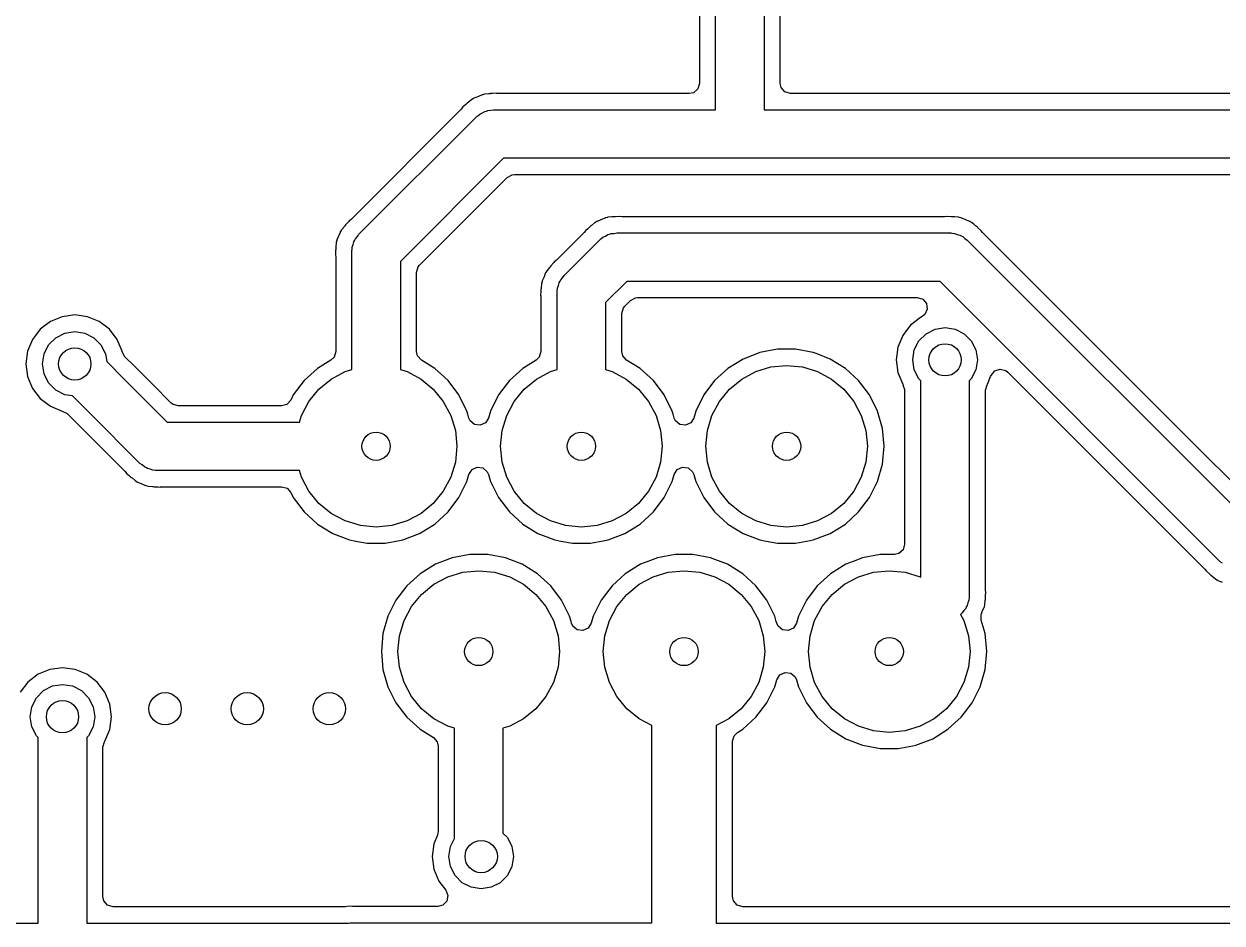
# Model space of a CAD drawing. Extents: x 0.01 to 1.99, y 0.01 to 1.59.
# Drawn here: x 1.001 to 1.585, y 0.366 to 0.804 of the extents above; entities that cross this region are included whole.
import ezdxf

# ---------------------------------------------------------------- set-up
doc = ezdxf.new("R2010")
doc.units = 0
doc.header["$MEASUREMENT"] = 0
doc.layers.add('BLACK', color=7, linetype='CONTINUOUS')

msp = doc.modelspace()

# ---------------------------------------------------------------- linework, layer by layer
at = {"layer": 'BLACK', "linetype": 'CONTINUOUS'}
for p, q in [((1.33819, 0.76181), (1.33819, 0.92)), ((1.36181, 0.92), (1.36181, 0.76181)), ((1.3303, 0.90715), (1.3303, 0.77467)), ((1.3697, 0.77467), (1.3697, 0.90715)), ((1.32951, 0.77198), (1.3274, 0.77015)), ((1.3303, 0.77467), (1.32951, 0.77198)), ((1.37015, 0.7726), (1.3697, 0.77467)), ((1.37198, 0.77049), (1.37015, 0.7726)), ((1.21706, 0.76493), (1.21669, 0.76456)), ((1.21749, 0.76525), (1.21706, 0.76493)), ((1.21776, 0.76547), (1.21749, 0.76525)), ((1.21924, 0.76675), (1.21776, 0.76547)), ((1.2194, 0.76682), (1.21924, 0.76675)), ((1.21924, 0.76675), (1.21924, 0.76675)), ((1.22031, 0.76736), (1.2194, 0.76682)), ((1.22046, 0.76747), (1.22031, 0.76736)), ((1.22229, 0.76815), (1.22046, 0.76747)), ((1.22046, 0.76747), (1.22046, 0.76747)), ((1.22046, 0.76747), (1.22046, 0.76747)), ((1.22262, 0.76829), (1.22229, 0.76815)), ((1.22439, 0.7691), (1.22262, 0.76829)), ((1.22457, 0.76913), (1.22439, 0.7691)), ((1.2256, 0.76939), (1.22457, 0.76913)), ((1.22577, 0.76945), (1.2256, 0.76939)), ((1.22772, 0.76959), (1.22577, 0.76945)), ((1.22807, 0.76963), (1.22772, 0.76959)), ((1.22836, 0.76967), (1.22807, 0.76963)), ((1.22859, 0.7697), (1.22836, 0.76967)), ((1.22912, 0.7697), (1.22859, 0.7697)), ((1.22947, 0.76972), (1.22912, 0.7697)), ((1.23142, 0.76986), (1.22947, 0.76972)), ((1.23153, 0.76983), (1.23142, 0.76986)), ((1.2316, 0.76982), (1.23153, 0.76983)), ((1.23265, 0.7697), (1.2316, 0.76982)), ((1.32533, 0.7697), (1.23265, 0.7697)), ((1.3274, 0.77015), (1.32533, 0.7697)), ((1.37467, 0.7697), (1.37198, 0.77049)), ((1.70715, 0.7697), (1.37467, 0.7697)), ((1.21419, 0.76206), (1.16074, 0.70861)), ((1.21486, 0.76288), (1.21419, 0.76206)), ((1.21495, 0.76304), (1.21486, 0.76288)), ((1.21643, 0.76432), (1.21495, 0.76304)), ((1.21669, 0.76456), (1.21643, 0.76432)), ((1.22204, 0.75873), (1.22228, 0.75887)), ((1.22228, 0.75887), (1.22333, 0.75974)), ((1.22333, 0.75974), (1.22457, 0.7603)), ((1.22457, 0.7603), (1.22573, 0.76101)), ((1.22573, 0.76101), (1.22654, 0.76116)), ((1.22654, 0.76116), (1.2273, 0.7615)), ((1.2273, 0.7615), (1.22866, 0.76156)), ((1.22866, 0.76156), (1.23, 0.76181)), ((1.23, 0.76181), (1.33819, 0.76181)), ((1.36181, 0.76181), (1.72, 0.76181)), ((1.16445, 0.70115), (1.22165, 0.75835)), ((1.22165, 0.75835), (1.22194, 0.7586)), ((1.22194, 0.7586), (1.22204, 0.75873)), ((1.23489, 0.73819), (1.18461, 0.68791)), ((1.35, 0.73819), (1.23489, 0.73819)), ((1.72, 0.73819), (1.35, 0.73819)), ((1.23671, 0.72884), (1.23916, 0.73018)), ((1.23916, 0.73018), (1.24022, 0.7303)), ((1.24022, 0.7303), (1.34717, 0.7303)), ((1.34717, 0.7303), (1.34859, 0.7303)), ((1.34859, 0.7303), (1.70715, 0.7303)), ((1.19396, 0.68609), (1.23671, 0.72884)), ((1.15849, 0.70637), (1.15825, 0.70611)), ((1.15881, 0.70675), (1.15849, 0.70637)), ((1.15944, 0.70747), (1.15881, 0.70675)), ((1.15977, 0.70785), (1.15944, 0.70747)), ((1.15992, 0.70795), (1.15977, 0.70785)), ((1.15977, 0.70785), (1.15977, 0.70785)), ((1.16074, 0.70861), (1.15992, 0.70795)), ((1.27924, 0.70675), (1.27776, 0.70547)), ((1.2794, 0.70682), (1.27924, 0.70675)), ((1.28031, 0.70736), (1.2794, 0.70682)), ((1.28046, 0.70747), (1.28031, 0.70736)), ((1.28229, 0.70815), (1.28046, 0.70747)), ((1.28046, 0.70747), (1.28046, 0.70747)), ((1.28046, 0.70747), (1.28046, 0.70747)), ((1.28262, 0.70829), (1.28229, 0.70815)), ((1.28439, 0.7091), (1.28262, 0.70829)), ((1.28457, 0.70913), (1.28439, 0.7091)), ((1.2856, 0.70939), (1.28457, 0.70913)), ((1.28577, 0.70945), (1.2856, 0.70939)), ((1.28772, 0.70959), (1.28577, 0.70945)), ((1.28807, 0.70963), (1.28772, 0.70959)), ((1.28836, 0.70967), (1.28807, 0.70963)), ((1.28859, 0.7097), (1.28836, 0.70967)), ((1.28912, 0.7097), (1.28859, 0.7097)), ((1.28947, 0.70972), (1.28912, 0.7097)), ((1.29142, 0.70986), (1.28947, 0.70972)), ((1.29153, 0.70983), (1.29142, 0.70986)), ((1.2916, 0.70982), (1.29153, 0.70983)), ((1.29265, 0.7097), (1.2916, 0.70982)), ((1.44979, 0.7097), (1.29265, 0.7097)), ((1.45084, 0.70982), (1.44979, 0.7097)), ((1.45102, 0.70986), (1.45084, 0.70982)), ((1.45297, 0.70972), (1.45102, 0.70986)), ((1.45332, 0.7097), (1.45297, 0.70972)), ((1.45385, 0.7097), (1.45332, 0.7097)), ((1.45437, 0.70963), (1.45385, 0.7097)), ((1.45385, 0.7097), (1.45385, 0.7097)), ((1.45472, 0.70959), (1.45437, 0.70963)), ((1.45667, 0.70945), (1.45472, 0.70959)), ((1.45684, 0.70939), (1.45667, 0.70945)), ((1.45787, 0.70913), (1.45684, 0.70939)), ((1.45805, 0.7091), (1.45787, 0.70913)), ((1.45983, 0.70829), (1.45805, 0.7091)), ((1.46015, 0.70815), (1.45983, 0.70829)), ((1.46198, 0.70747), (1.46015, 0.70815)), ((1.46213, 0.70736), (1.46198, 0.70747)), ((1.46304, 0.70682), (1.46213, 0.70736)), ((1.4632, 0.70675), (1.46304, 0.70682)), ((1.46394, 0.70611), (1.4632, 0.70675)), ((1.15465, 0.70051), (1.15451, 0.70019)), ((1.15522, 0.70206), (1.15465, 0.70051)), ((1.15533, 0.70234), (1.15522, 0.70206)), ((1.15544, 0.70249), (1.15533, 0.70234)), ((1.15598, 0.7034), (1.15544, 0.70249)), ((1.15606, 0.70357), (1.15598, 0.7034)), ((1.15733, 0.70504), (1.15606, 0.70357)), ((1.15606, 0.70357), (1.15606, 0.70357)), ((1.15606, 0.70357), (1.15606, 0.70357)), ((1.15606, 0.70357), (1.15606, 0.70357)), ((1.15756, 0.70532), (1.15733, 0.70504)), ((1.15758, 0.70535), (1.15756, 0.70532)), ((1.15787, 0.70574), (1.15758, 0.70535)), ((1.15825, 0.70611), (1.15787, 0.70574)), ((1.16368, 0.70003), (1.16445, 0.70115)), ((1.27419, 0.70206), (1.26075, 0.68861)), ((1.27486, 0.70288), (1.27419, 0.70206)), ((1.27495, 0.70304), (1.27486, 0.70288)), ((1.27589, 0.70385), (1.27495, 0.70304)), ((1.27643, 0.70432), (1.27589, 0.70385)), ((1.27669, 0.70456), (1.27643, 0.70432)), ((1.27706, 0.70493), (1.27669, 0.70456)), ((1.27749, 0.70525), (1.27706, 0.70493)), ((1.27776, 0.70547), (1.27749, 0.70525)), ((1.28457, 0.7003), (1.28573, 0.70101)), ((1.28573, 0.70101), (1.28654, 0.70116)), ((1.28654, 0.70116), (1.2873, 0.7015)), ((1.2873, 0.7015), (1.28866, 0.70156)), ((1.28866, 0.70156), (1.29, 0.70181)), ((1.29, 0.70181), (1.45244, 0.70181)), ((1.45244, 0.70181), (1.45282, 0.70178)), ((1.45282, 0.70178), (1.45299, 0.7018)), ((1.45299, 0.7018), (1.45325, 0.70174)), ((1.45325, 0.70174), (1.45461, 0.70161)), ((1.45461, 0.70161), (1.45588, 0.70112)), ((1.45588, 0.70112), (1.45721, 0.7008)), ((1.45721, 0.7008), (1.45789, 0.70034)), ((1.46468, 0.70547), (1.46394, 0.70611)), ((1.46495, 0.70525), (1.46468, 0.70547)), ((1.46538, 0.70493), (1.46495, 0.70525)), ((1.46575, 0.70456), (1.46538, 0.70493)), ((1.46538, 0.70493), (1.46538, 0.70493)), ((1.46538, 0.70493), (1.46538, 0.70493)), ((1.46601, 0.70432), (1.46575, 0.70456)), ((1.46749, 0.70304), (1.46601, 0.70432)), ((1.46758, 0.70288), (1.46749, 0.70304)), ((1.46825, 0.70206), (1.46758, 0.70288)), ((1.56717, 0.60314), (1.46825, 0.70206)), ((1.15317, 0.69474), (1.1531, 0.69421)), ((1.15321, 0.69509), (1.15317, 0.69474)), ((1.15335, 0.69703), (1.15321, 0.69509)), ((1.15341, 0.69721), (1.15335, 0.69703)), ((1.15335, 0.69703), (1.15335, 0.69703)), ((1.15368, 0.69823), (1.15341, 0.69721)), ((1.1537, 0.69841), (1.15368, 0.69823)), ((1.15451, 0.70019), (1.1537, 0.69841)), ((1.1537, 0.69841), (1.1537, 0.69841)), ((1.16107, 0.69361), (1.16119, 0.69497)), ((1.16119, 0.69497), (1.16169, 0.69625)), ((1.16169, 0.69625), (1.162, 0.69757)), ((1.162, 0.69757), (1.16246, 0.69825)), ((1.16246, 0.69825), (1.16276, 0.69902)), ((1.16276, 0.69902), (1.16368, 0.70003)), ((1.26445, 0.68115), (1.28165, 0.69835)), ((1.28165, 0.69835), (1.28194, 0.6986)), ((1.28194, 0.6986), (1.28204, 0.69873)), ((1.28204, 0.69873), (1.28228, 0.69887)), ((1.28228, 0.69887), (1.28333, 0.69974)), ((1.28333, 0.69974), (1.28457, 0.7003)), ((1.45789, 0.70034), (1.45866, 0.70004)), ((1.45866, 0.70004), (1.45967, 0.69912)), ((1.45967, 0.69912), (1.46079, 0.69835)), ((1.46079, 0.69835), (1.59733, 0.56181)), ((1.15309, 0.69333), (1.15295, 0.69138)), ((1.15295, 0.69138), (1.15295, 0.69138)), ((1.15295, 0.69138), (1.15299, 0.69121)), ((1.15299, 0.69121), (1.1531, 0.69015)), ((1.1531, 0.69368), (1.15309, 0.69333)), ((1.1531, 0.69421), (1.1531, 0.69368)), ((1.1531, 0.69015), (1.1531, 0.64405)), ((1.16099, 0.6928), (1.16103, 0.69319)), ((1.16099, 0.63525), (1.16099, 0.6928)), ((1.161, 0.69335), (1.16107, 0.69361)), ((1.16103, 0.69319), (1.161, 0.69335)), ((1.18461, 0.68791), (1.18461, 0.63525)), ((1.19251, 0.68259), (1.1933, 0.68527)), ((1.1933, 0.68527), (1.19396, 0.68609)), ((1.25598, 0.6834), (1.25544, 0.68249)), ((1.25606, 0.68357), (1.25598, 0.6834)), ((1.25733, 0.68504), (1.25606, 0.68357)), ((1.25606, 0.68357), (1.25606, 0.68357)), ((1.25606, 0.68357), (1.25606, 0.68357)), ((1.25606, 0.68357), (1.25606, 0.68357)), ((1.25756, 0.68532), (1.25733, 0.68504)), ((1.25758, 0.68535), (1.25756, 0.68532)), ((1.25787, 0.68574), (1.25758, 0.68535)), ((1.25825, 0.68611), (1.25787, 0.68574)), ((1.25849, 0.68637), (1.25825, 0.68611)), ((1.25881, 0.68675), (1.25849, 0.68637)), ((1.25941, 0.68744), (1.25881, 0.68675)), ((1.25977, 0.68785), (1.25941, 0.68744)), ((1.25992, 0.68795), (1.25977, 0.68785)), ((1.25977, 0.68785), (1.25977, 0.68785)), ((1.26075, 0.68861), (1.25992, 0.68795)), ((1.19251, 0.64405), (1.19251, 0.68259)), ((1.25341, 0.67721), (1.25335, 0.67703)), ((1.25368, 0.67823), (1.25341, 0.67721)), ((1.2537, 0.67841), (1.25368, 0.67823)), ((1.25451, 0.68019), (1.2537, 0.67841)), ((1.2537, 0.67841), (1.2537, 0.67841)), ((1.25465, 0.68051), (1.25451, 0.68019)), ((1.25522, 0.68206), (1.25465, 0.68051)), ((1.25533, 0.68234), (1.25522, 0.68206)), ((1.25544, 0.68249), (1.25533, 0.68234)), ((1.26169, 0.67625), (1.262, 0.67757)), ((1.262, 0.67757), (1.26246, 0.67825)), ((1.26246, 0.67825), (1.26276, 0.67902)), ((1.26276, 0.67902), (1.26368, 0.68003)), ((1.26368, 0.68003), (1.26445, 0.68115)), ((1.29489, 0.67819), (1.28461, 0.66791)), ((1.44755, 0.67819), (1.29489, 0.67819)), ((1.58409, 0.54165), (1.44755, 0.67819)), ((1.25309, 0.67333), (1.25295, 0.67138)), ((1.25295, 0.67138), (1.25295, 0.67138)), ((1.25295, 0.67138), (1.25299, 0.67121)), ((1.2531, 0.67368), (1.25309, 0.67333)), ((1.25317, 0.67474), (1.2531, 0.67421)), ((1.2531, 0.67421), (1.2531, 0.67368)), ((1.25321, 0.67509), (1.25317, 0.67474)), ((1.25335, 0.67703), (1.25321, 0.67509)), ((1.25335, 0.67703), (1.25335, 0.67703)), ((1.26099, 0.6728), (1.26103, 0.67319)), ((1.26099, 0.63525), (1.26099, 0.6728)), ((1.261, 0.67335), (1.26107, 0.67361)), ((1.26103, 0.67319), (1.261, 0.67335)), ((1.26107, 0.67361), (1.26119, 0.67497)), ((1.26119, 0.67497), (1.26169, 0.67625)), ((1.25299, 0.67121), (1.2531, 0.67015)), ((1.2531, 0.67015), (1.2531, 0.64405)), ((1.28461, 0.66791), (1.28461, 0.63525)), ((1.2933, 0.66527), (1.29396, 0.66609)), ((1.29396, 0.66609), (1.29671, 0.66884)), ((1.29671, 0.66884), (1.29916, 0.67018)), ((1.29916, 0.67018), (1.30022, 0.6703)), ((1.30022, 0.6703), (1.43642, 0.6703)), ((1.43642, 0.6703), (1.4391, 0.66951)), ((1.4391, 0.66951), (1.44093, 0.6674)), ((1.44093, 0.6674), (1.44133, 0.66463)), ((1.01983, 0.66103), (1.01408, 0.65865)), ((1.026, 0.66185), (1.01983, 0.66103)), ((1.03217, 0.66103), (1.026, 0.66185)), ((1.03792, 0.65865), (1.03217, 0.66103)), ((1.29251, 0.66259), (1.2933, 0.66527)), ((1.29251, 0.64405), (1.29251, 0.66259)), ((1.43808, 0.66065), (1.43314, 0.65686)), ((1.43832, 0.66075), (1.43808, 0.66065)), ((1.44017, 0.66209), (1.43832, 0.66075)), ((1.44133, 0.66463), (1.44017, 0.66209)), ((1.00914, 0.65486), (1.00688, 0.65192)), ((1.01408, 0.65865), (1.00914, 0.65486)), ((1.04286, 0.65486), (1.03792, 0.65865)), ((1.04665, 0.64992), (1.04286, 0.65486)), ((1.43107, 0.65417), (1.42935, 0.65192)), ((1.43314, 0.65686), (1.43107, 0.65417)), ((1.44074, 0.65274), (1.44513, 0.65498)), ((1.44513, 0.65498), (1.45, 0.65575)), ((1.45, 0.65575), (1.45487, 0.65498)), ((1.45487, 0.65498), (1.45926, 0.65274)), ((1.00535, 0.64992), (1.00297, 0.64417)), ((1.00688, 0.65192), (1.00535, 0.64992)), ((1.00535, 0.64992), (1.00535, 0.64992)), ((1.01326, 0.64726), (1.01674, 0.65074)), ((1.01674, 0.65074), (1.02113, 0.65298)), ((1.02113, 0.65298), (1.026, 0.65375)), ((1.026, 0.65375), (1.03087, 0.65298)), ((1.03087, 0.65298), (1.03526, 0.65074)), ((1.03526, 0.65074), (1.03874, 0.64726)), ((1.04903, 0.64417), (1.04665, 0.64992)), ((1.42935, 0.65192), (1.42697, 0.64617)), ((1.42935, 0.65192), (1.42935, 0.65192)), ((1.43502, 0.64487), (1.43726, 0.64926)), ((1.43726, 0.64926), (1.44074, 0.65274)), ((1.45926, 0.65274), (1.46274, 0.64926)), ((1.46274, 0.64926), (1.46498, 0.64487)), ((1.00297, 0.64417), (1.00215, 0.638)), ((1.01025, 0.638), (1.01102, 0.64287)), ((1.01102, 0.64287), (1.01326, 0.64726)), ((1.03874, 0.64726), (1.04098, 0.64287)), ((1.04098, 0.64287), (1.04157, 0.63914)), ((1.04905, 0.64411), (1.04903, 0.64417)), ((1.04903, 0.64417), (1.04903, 0.64417)), ((1.04909, 0.64389), (1.04905, 0.64411)), ((1.05043, 0.64144), (1.04909, 0.64389)), ((1.1531, 0.64405), (1.15231, 0.64136)), ((1.19299, 0.64191), (1.19251, 0.64405)), ((1.2531, 0.64405), (1.25231, 0.64136)), ((1.29299, 0.64191), (1.29251, 0.64405)), ((1.35981, 0.64355), (1.35537, 0.64183)), ((1.36842, 0.64516), (1.35981, 0.64355)), ((1.35981, 0.64355), (1.35981, 0.64355)), ((1.35981, 0.64355), (1.35981, 0.64355)), ((1.37718, 0.64516), (1.36842, 0.64516)), ((1.38579, 0.64355), (1.37718, 0.64516)), ((1.3876, 0.64285), (1.38579, 0.64355)), ((1.38579, 0.64355), (1.38579, 0.64355)), ((1.38579, 0.64355), (1.38579, 0.64355)), ((1.39396, 0.64038), (1.3876, 0.64285)), ((1.42697, 0.64617), (1.42615, 0.64)), ((1.43425, 0.64), (1.43502, 0.64487)), ((1.46498, 0.64487), (1.46575, 0.64)), ((1.00215, 0.638), (1.00215, 0.638)), ((1.00215, 0.638), (1.00297, 0.63183)), ((1.01102, 0.63313), (1.01025, 0.638)), ((1.04157, 0.63914), (1.0501, 0.6306)), ((1.05468, 0.63718), (1.05043, 0.64144)), ((1.06411, 0.62775), (1.05468, 0.63718)), ((1.15075, 0.63983), (1.1442, 0.63577)), ((1.15231, 0.64136), (1.15075, 0.63983)), ((1.19486, 0.63983), (1.19299, 0.64191)), ((1.20141, 0.63577), (1.19486, 0.63983)), ((1.25075, 0.63983), (1.2442, 0.63577)), ((1.25231, 0.64136), (1.25075, 0.63983)), ((1.29486, 0.63983), (1.29299, 0.64191)), ((1.30141, 0.63577), (1.29486, 0.63983)), ((1.35165, 0.64038), (1.3442, 0.63577)), ((1.35537, 0.64183), (1.35165, 0.64038)), ((1.35165, 0.64038), (1.35165, 0.64038)), ((1.35165, 0.64038), (1.35165, 0.64038)), ((1.35774, 0.63427), (1.36512, 0.63651)), ((1.36512, 0.63651), (1.3728, 0.63726)), ((1.3728, 0.63726), (1.38048, 0.63651)), ((1.38048, 0.63651), (1.38787, 0.63427)), ((1.40141, 0.63577), (1.39396, 0.64038)), ((1.42615, 0.64), (1.42615, 0.64)), ((1.42615, 0.64), (1.42697, 0.63383)), ((1.43502, 0.63513), (1.43425, 0.64)), ((1.46575, 0.64), (1.46498, 0.63513)), ((1.00297, 0.63183), (1.00535, 0.62608)), ((1.01326, 0.62874), (1.01102, 0.63313)), ((1.0501, 0.6306), (1.071, 0.6097)), ((1.1442, 0.63577), (1.13773, 0.62987)), ((1.1442, 0.63577), (1.1442, 0.63577)), ((1.14496, 0.62573), (1.15093, 0.63063)), ((1.15093, 0.63063), (1.15774, 0.63427)), ((1.15774, 0.63427), (1.16099, 0.63525)), ((1.18461, 0.63525), (1.18787, 0.63427)), ((1.18787, 0.63427), (1.19468, 0.63063)), ((1.19468, 0.63063), (1.20064, 0.62573)), ((1.20788, 0.62987), (1.20141, 0.63577)), ((1.2442, 0.63577), (1.23773, 0.62987)), ((1.2442, 0.63577), (1.2442, 0.63577)), ((1.24496, 0.62573), (1.25093, 0.63063)), ((1.25093, 0.63063), (1.25774, 0.63427)), ((1.25774, 0.63427), (1.26099, 0.63525)), ((1.28461, 0.63525), (1.28787, 0.63427)), ((1.28787, 0.63427), (1.29468, 0.63063)), ((1.29468, 0.63063), (1.30064, 0.62573)), ((1.30788, 0.62987), (1.30141, 0.63577)), ((1.3442, 0.63577), (1.33773, 0.62987)), ((1.3442, 0.63577), (1.3442, 0.63577)), ((1.34496, 0.62573), (1.35093, 0.63063)), ((1.35093, 0.63063), (1.35774, 0.63427)), ((1.38787, 0.63427), (1.39468, 0.63063)), ((1.39468, 0.63063), (1.40064, 0.62573)), ((1.40788, 0.62987), (1.40141, 0.63577)), ((1.42697, 0.63383), (1.42935, 0.62808)), ((1.43726, 0.63074), (1.43502, 0.63513)), ((1.43819, 0.62981), (1.43726, 0.63074)), ((1.46274, 0.63074), (1.46181, 0.62981)), ((1.46498, 0.63513), (1.46274, 0.63074)), ((1.47065, 0.62808), (1.4722, 0.63183)), ((1.4722, 0.63183), (1.47245, 0.63242)), ((1.47245, 0.63242), (1.4742, 0.6346)), ((1.4742, 0.6346), (1.47686, 0.63548)), ((1.47686, 0.63548), (1.47957, 0.63479)), ((1.47957, 0.63479), (1.48054, 0.63403)), ((1.48054, 0.63403), (1.57663, 0.53794)), ((1.00535, 0.62608), (1.00535, 0.62608)), ((1.00535, 0.62608), (1.00914, 0.62114)), ((1.01674, 0.62526), (1.01326, 0.62874)), ((1.02113, 0.62302), (1.01674, 0.62526)), ((1.07282, 0.61905), (1.06411, 0.62775)), ((1.13773, 0.62987), (1.13245, 0.62288)), ((1.14007, 0.61977), (1.14496, 0.62573)), ((1.20064, 0.62573), (1.20554, 0.61977)), ((1.21316, 0.62288), (1.20788, 0.62987)), ((1.23773, 0.62987), (1.23245, 0.62288)), ((1.24007, 0.61977), (1.24496, 0.62573)), ((1.30064, 0.62573), (1.30554, 0.61977)), ((1.31316, 0.62288), (1.30788, 0.62987)), ((1.33773, 0.62987), (1.33245, 0.62288)), ((1.34007, 0.61977), (1.34496, 0.62573)), ((1.40064, 0.62573), (1.40554, 0.61977)), ((1.41316, 0.62288), (1.40788, 0.62987)), ((1.42935, 0.62808), (1.42951, 0.6278)), ((1.42951, 0.6278), (1.42944, 0.62775)), ((1.42944, 0.62775), (1.43028, 0.62557)), ((1.43028, 0.62557), (1.4303, 0.62516)), ((1.4303, 0.62516), (1.4303, 0.55012)), ((1.43819, 0.5341), (1.43819, 0.62981)), ((1.46181, 0.62981), (1.46181, 0.52509)), ((1.4697, 0.62516), (1.47049, 0.62784)), ((1.4697, 0.52774), (1.4697, 0.62516)), ((1.47049, 0.62784), (1.47062, 0.62803)), ((1.47062, 0.62803), (1.47065, 0.62808)), ((1.00914, 0.62114), (1.01408, 0.61735)), ((1.02486, 0.62243), (1.02113, 0.62302)), ((1.0334, 0.6139), (1.02486, 0.62243)), ((1.07364, 0.61839), (1.07282, 0.61905)), ((1.13118, 0.62035), (1.12928, 0.6183)), ((1.13245, 0.62288), (1.13118, 0.62035)), ((1.13245, 0.62288), (1.13245, 0.62288)), ((1.13643, 0.61296), (1.14007, 0.61977)), ((1.20554, 0.61977), (1.20918, 0.61296)), ((1.21706, 0.61504), (1.21316, 0.62288)), ((1.21316, 0.62288), (1.21316, 0.62288)), ((1.21316, 0.62288), (1.21316, 0.62288)), ((1.23245, 0.62288), (1.22854, 0.61504)), ((1.23245, 0.62288), (1.23245, 0.62288)), ((1.23643, 0.61296), (1.24007, 0.61977)), ((1.30554, 0.61977), (1.30918, 0.61296)), ((1.31706, 0.61504), (1.31316, 0.62288)), ((1.31316, 0.62288), (1.31316, 0.62288)), ((1.31316, 0.62288), (1.31316, 0.62288)), ((1.33245, 0.62288), (1.32854, 0.61504)), ((1.33245, 0.62288), (1.33245, 0.62288)), ((1.33643, 0.61296), (1.34007, 0.61977)), ((1.40554, 0.61977), (1.40918, 0.61296)), ((1.41706, 0.61504), (1.41316, 0.62288)), ((1.41316, 0.62288), (1.41316, 0.62288)), ((1.41316, 0.62288), (1.41316, 0.62288)), ((1.01408, 0.61735), (1.01408, 0.61735)), ((1.01408, 0.61735), (1.01983, 0.61497)), ((1.01983, 0.61497), (1.02014, 0.61488)), ((1.02014, 0.61488), (1.02012, 0.6148)), ((1.02012, 0.6148), (1.02226, 0.61385)), ((1.02226, 0.61385), (1.02256, 0.61357)), ((1.02256, 0.61357), (1.02682, 0.60932)), ((1.05775, 0.58954), (1.0334, 0.6139)), ((1.07632, 0.6176), (1.07364, 0.61839)), ((1.12674, 0.6176), (1.07632, 0.6176)), ((1.12928, 0.6183), (1.12674, 0.6176)), ((1.13544, 0.6097), (1.13643, 0.61296)), ((1.20918, 0.61296), (1.21142, 0.60557)), ((1.21747, 0.61361), (1.21706, 0.61504)), ((1.21706, 0.61504), (1.21706, 0.61504)), ((1.21803, 0.61164), (1.21747, 0.61361)), ((1.22854, 0.61504), (1.22757, 0.61164)), ((1.22854, 0.61504), (1.22854, 0.61504)), ((1.23419, 0.60557), (1.23643, 0.61296)), ((1.30918, 0.61296), (1.31142, 0.60557)), ((1.31747, 0.61361), (1.31706, 0.61504)), ((1.31706, 0.61504), (1.31706, 0.61504)), ((1.31803, 0.61164), (1.31747, 0.61361)), ((1.32854, 0.61504), (1.32757, 0.61164)), ((1.32854, 0.61504), (1.32854, 0.61504)), ((1.33419, 0.60557), (1.33643, 0.61296)), ((1.40918, 0.61296), (1.41142, 0.60557)), ((1.41946, 0.60662), (1.41706, 0.61504)), ((1.41706, 0.61504), (1.41706, 0.61504)), ((1.02682, 0.60932), (1.02682, 0.60932)), ((1.02682, 0.60932), (1.0503, 0.58584)), ((1.071, 0.6097), (1.13544, 0.6097)), ((1.21865, 0.61028), (1.21803, 0.61164)), ((1.22078, 0.60847), (1.21865, 0.61028)), ((1.22355, 0.60809), (1.22078, 0.60847)), ((1.22608, 0.60928), (1.22355, 0.60809)), ((1.22757, 0.61164), (1.22608, 0.60928)), ((1.31865, 0.61028), (1.31803, 0.61164)), ((1.32078, 0.60847), (1.31865, 0.61028)), ((1.32355, 0.60809), (1.32078, 0.60847)), ((1.32608, 0.60928), (1.32355, 0.60809)), ((1.32757, 0.61164), (1.32608, 0.60928)), ((1.21142, 0.60557), (1.21217, 0.59789)), ((1.23343, 0.59789), (1.23419, 0.60557)), ((1.31142, 0.60557), (1.31217, 0.59789)), ((1.33343, 0.59789), (1.33419, 0.60557)), ((1.41142, 0.60557), (1.41217, 0.59789)), ((1.42027, 0.59789), (1.41946, 0.60662)), ((1.59915, 0.57116), (1.56717, 0.60314)), ((1.21217, 0.59789), (1.21142, 0.59021)), ((1.23419, 0.59021), (1.23343, 0.59789)), ((1.31217, 0.59789), (1.31142, 0.59021)), ((1.33419, 0.59021), (1.33343, 0.59789)), ((1.41217, 0.59789), (1.41142, 0.59021)), ((1.41946, 0.58917), (1.42027, 0.59789)), ((1.21142, 0.59021), (1.20918, 0.58283)), ((1.23643, 0.58283), (1.23419, 0.59021)), ((1.31142, 0.59021), (1.30918, 0.58283)), ((1.33643, 0.58283), (1.33419, 0.59021)), ((1.41142, 0.59021), (1.40918, 0.58283)), ((1.0503, 0.58584), (1.05096, 0.58501)), ((1.05096, 0.58501), (1.05106, 0.58486)), ((1.05106, 0.58486), (1.05106, 0.58486)), ((1.05106, 0.58486), (1.05254, 0.58358)), ((1.05888, 0.58877), (1.05775, 0.58954)), ((1.05989, 0.58785), (1.05888, 0.58877)), ((1.06066, 0.58755), (1.05989, 0.58785)), ((1.06134, 0.58709), (1.06066, 0.58755)), ((1.06266, 0.58678), (1.06134, 0.58709)), ((1.06394, 0.58628), (1.06266, 0.58678)), ((1.06529, 0.58616), (1.06394, 0.58628)), ((1.06556, 0.5861), (1.06529, 0.58616)), ((1.06572, 0.58612), (1.06556, 0.5861)), ((1.06611, 0.58608), (1.06572, 0.58612)), ((1.13544, 0.58608), (1.06611, 0.58608)), ((1.13643, 0.58283), (1.13544, 0.58608)), ((1.21706, 0.58075), (1.21803, 0.58415)), ((1.21803, 0.58415), (1.21952, 0.58651)), ((1.21952, 0.58651), (1.22206, 0.58769)), ((1.22206, 0.58769), (1.22483, 0.58732)), ((1.22483, 0.58732), (1.22695, 0.58551)), ((1.22695, 0.58551), (1.22757, 0.58415)), ((1.22757, 0.58415), (1.22854, 0.58075)), ((1.31706, 0.58075), (1.31803, 0.58415)), ((1.31803, 0.58415), (1.31952, 0.58651)), ((1.31952, 0.58651), (1.32206, 0.58769)), ((1.32206, 0.58769), (1.32483, 0.58732)), ((1.32483, 0.58732), (1.32695, 0.58551)), ((1.32695, 0.58551), (1.32757, 0.58415)), ((1.32757, 0.58415), (1.32854, 0.58075)), ((1.41706, 0.58075), (1.41946, 0.58917)), ((1.41946, 0.58917), (1.41946, 0.58917)), ((1.05254, 0.58358), (1.0528, 0.58334)), ((1.0528, 0.58334), (1.05317, 0.58296)), ((1.05317, 0.58296), (1.05317, 0.58296)), ((1.05317, 0.58296), (1.05359, 0.58265)), ((1.05359, 0.58265), (1.05387, 0.58243)), ((1.05387, 0.58243), (1.05534, 0.58115)), ((1.05534, 0.58115), (1.05534, 0.58115)), ((1.05534, 0.58115), (1.05551, 0.58107)), ((1.05551, 0.58107), (1.05642, 0.58053)), ((1.05642, 0.58053), (1.05657, 0.58042)), ((1.05657, 0.58042), (1.05657, 0.58042)), ((1.05657, 0.58042), (1.05839, 0.57974)), ((1.05839, 0.57974), (1.05872, 0.5796)), ((1.05872, 0.5796), (1.0605, 0.57879)), ((1.0605, 0.57879), (1.0605, 0.57879)), ((1.0605, 0.57879), (1.06068, 0.57877)), ((1.06068, 0.57877), (1.0617, 0.5785)), ((1.0617, 0.5785), (1.06187, 0.57844)), ((1.06187, 0.57844), (1.06382, 0.5783)), ((1.06382, 0.5783), (1.06417, 0.57826)), ((1.06417, 0.57826), (1.0647, 0.57819)), ((1.0647, 0.57819), (1.06523, 0.57819)), ((1.06523, 0.57819), (1.06558, 0.57818)), ((1.06558, 0.57818), (1.06662, 0.5781)), ((1.06662, 0.5781), (1.06753, 0.57804)), ((1.06753, 0.57804), (1.0677, 0.57808)), ((1.06753, 0.57804), (1.06753, 0.57804)), ((1.0677, 0.57808), (1.06876, 0.57819)), ((1.06876, 0.57819), (1.12674, 0.57819)), ((1.12674, 0.57819), (1.12943, 0.5774)), ((1.14007, 0.57602), (1.13643, 0.58283)), ((1.20918, 0.58283), (1.20554, 0.57602)), ((1.21316, 0.57291), (1.21706, 0.58075)), ((1.21706, 0.58075), (1.21706, 0.58075)), ((1.22854, 0.58075), (1.22854, 0.58075)), ((1.22854, 0.58075), (1.23245, 0.57291)), ((1.24007, 0.57602), (1.23643, 0.58283)), ((1.30918, 0.58283), (1.30554, 0.57602)), ((1.31316, 0.57291), (1.31706, 0.58075)), ((1.31706, 0.58075), (1.31706, 0.58075)), ((1.32854, 0.58075), (1.32854, 0.58075)), ((1.32854, 0.58075), (1.33245, 0.57291)), ((1.34007, 0.57602), (1.33643, 0.58283)), ((1.40918, 0.58283), (1.40554, 0.57602)), ((1.41316, 0.57291), (1.41706, 0.58075)), ((1.41706, 0.58075), (1.41706, 0.58075)), ((1.12943, 0.5774), (1.13118, 0.57544)), ((1.13118, 0.57544), (1.13245, 0.57291)), ((1.13245, 0.57291), (1.13245, 0.57291)), ((1.13245, 0.57291), (1.13773, 0.56592)), ((1.14496, 0.57005), (1.14007, 0.57602)), ((1.20554, 0.57602), (1.20064, 0.57005)), ((1.20788, 0.56592), (1.21316, 0.57291)), ((1.21316, 0.57291), (1.21316, 0.57291)), ((1.23245, 0.57291), (1.23245, 0.57291)), ((1.23245, 0.57291), (1.23773, 0.56592)), ((1.24496, 0.57005), (1.24007, 0.57602)), ((1.30554, 0.57602), (1.30064, 0.57005)), ((1.30788, 0.56592), (1.31316, 0.57291)), ((1.31316, 0.57291), (1.31316, 0.57291)), ((1.33245, 0.57291), (1.33245, 0.57291)), ((1.33245, 0.57291), (1.33773, 0.56592)), ((1.34496, 0.57005), (1.34007, 0.57602)), ((1.40554, 0.57602), (1.40064, 0.57005)), ((1.40788, 0.56592), (1.41316, 0.57291)), ((1.41316, 0.57291), (1.41316, 0.57291)), ((1.15093, 0.56516), (1.14496, 0.57005)), ((1.20064, 0.57005), (1.19468, 0.56516)), ((1.25093, 0.56516), (1.24496, 0.57005)), ((1.30064, 0.57005), (1.29468, 0.56516)), ((1.35093, 0.56516), (1.34496, 0.57005)), ((1.40064, 0.57005), (1.39468, 0.56516)), ((1.13773, 0.56592), (1.1442, 0.56001)), ((1.15774, 0.56152), (1.15093, 0.56516)), ((1.16512, 0.55928), (1.15774, 0.56152)), ((1.18787, 0.56152), (1.18048, 0.55928)), ((1.19468, 0.56516), (1.18787, 0.56152)), ((1.20141, 0.56001), (1.20788, 0.56592)), ((1.23773, 0.56592), (1.2442, 0.56001)), ((1.25774, 0.56152), (1.25093, 0.56516)), ((1.26512, 0.55928), (1.25774, 0.56152)), ((1.28787, 0.56152), (1.28048, 0.55928)), ((1.29468, 0.56516), (1.28787, 0.56152)), ((1.30141, 0.56001), (1.30788, 0.56592)), ((1.33773, 0.56592), (1.3442, 0.56001)), ((1.35774, 0.56152), (1.35093, 0.56516)), ((1.36512, 0.55928), (1.35774, 0.56152)), ((1.38787, 0.56152), (1.38048, 0.55928)), ((1.39468, 0.56516), (1.38787, 0.56152)), ((1.40141, 0.56001), (1.40788, 0.56592)), ((1.1442, 0.56001), (1.1442, 0.56001)), ((1.1442, 0.56001), (1.15165, 0.5554)), ((1.15165, 0.5554), (1.15165, 0.5554)), ((1.15165, 0.5554), (1.15981, 0.55224)), ((1.1728, 0.55852), (1.16512, 0.55928)), ((1.18048, 0.55928), (1.1728, 0.55852)), ((1.18579, 0.55224), (1.19396, 0.5554)), ((1.19396, 0.5554), (1.20141, 0.56001)), ((1.19396, 0.5554), (1.19396, 0.5554)), ((1.19396, 0.5554), (1.19396, 0.5554)), ((1.19396, 0.5554), (1.19396, 0.5554)), ((1.20141, 0.56001), (1.20141, 0.56001)), ((1.2442, 0.56001), (1.2442, 0.56001)), ((1.2442, 0.56001), (1.25165, 0.5554)), ((1.25165, 0.5554), (1.25165, 0.5554)), ((1.25165, 0.5554), (1.25981, 0.55224)), ((1.2728, 0.55852), (1.26512, 0.55928)), ((1.28048, 0.55928), (1.2728, 0.55852)), ((1.28579, 0.55224), (1.29396, 0.5554)), ((1.29396, 0.5554), (1.30141, 0.56001)), ((1.29396, 0.5554), (1.29396, 0.5554)), ((1.29396, 0.5554), (1.29396, 0.5554)), ((1.29396, 0.5554), (1.29396, 0.5554)), ((1.30141, 0.56001), (1.30141, 0.56001)), ((1.3442, 0.56001), (1.3442, 0.56001)), ((1.3442, 0.56001), (1.35165, 0.5554)), ((1.35165, 0.5554), (1.35165, 0.5554)), ((1.35165, 0.5554), (1.35981, 0.55224)), ((1.3728, 0.55852), (1.36512, 0.55928)), ((1.38048, 0.55928), (1.3728, 0.55852)), ((1.38579, 0.55224), (1.39396, 0.5554)), ((1.39396, 0.5554), (1.40141, 0.56001)), ((1.39396, 0.5554), (1.39396, 0.5554)), ((1.39396, 0.5554), (1.39396, 0.5554)), ((1.39396, 0.5554), (1.39396, 0.5554)), ((1.40141, 0.56001), (1.40141, 0.56001)), ((1.15981, 0.55224), (1.16287, 0.55167)), ((1.16287, 0.55167), (1.16842, 0.55063)), ((1.16842, 0.55063), (1.16842, 0.55063)), ((1.16842, 0.55063), (1.17718, 0.55063)), ((1.17718, 0.55063), (1.18426, 0.55195)), ((1.17718, 0.55063), (1.17718, 0.55063)), ((1.18426, 0.55195), (1.18579, 0.55224)), ((1.25981, 0.55224), (1.26287, 0.55167)), ((1.26287, 0.55167), (1.26842, 0.55063)), ((1.26842, 0.55063), (1.26842, 0.55063)), ((1.26842, 0.55063), (1.27718, 0.55063)), ((1.27718, 0.55063), (1.28426, 0.55195)), ((1.27718, 0.55063), (1.27718, 0.55063)), ((1.28426, 0.55195), (1.28579, 0.55224)), ((1.35981, 0.55224), (1.36287, 0.55167)), ((1.36287, 0.55167), (1.36842, 0.55063)), ((1.36842, 0.55063), (1.36842, 0.55063)), ((1.36842, 0.55063), (1.37718, 0.55063)), ((1.37718, 0.55063), (1.38426, 0.55195)), ((1.37718, 0.55063), (1.37718, 0.55063)), ((1.38426, 0.55195), (1.38579, 0.55224)), ((1.4303, 0.55012), (1.42951, 0.54744)), ((1.20981, 0.54355), (1.2052, 0.54176)), ((1.21842, 0.54516), (1.20981, 0.54355)), ((1.20981, 0.54355), (1.20981, 0.54355)), ((1.20981, 0.54355), (1.20981, 0.54355)), ((1.22718, 0.54516), (1.21842, 0.54516)), ((1.23579, 0.54355), (1.22718, 0.54516)), ((1.23789, 0.54273), (1.23579, 0.54355)), ((1.23579, 0.54355), (1.23579, 0.54355)), ((1.23579, 0.54355), (1.23579, 0.54355)), ((1.30981, 0.54355), (1.3052, 0.54176)), ((1.31842, 0.54516), (1.30981, 0.54355)), ((1.30981, 0.54355), (1.30981, 0.54355)), ((1.30981, 0.54355), (1.30981, 0.54355)), ((1.32718, 0.54516), (1.31842, 0.54516)), ((1.33579, 0.54355), (1.32718, 0.54516)), ((1.33789, 0.54273), (1.33579, 0.54355)), ((1.33579, 0.54355), (1.33579, 0.54355)), ((1.33579, 0.54355), (1.33579, 0.54355)), ((1.40981, 0.54355), (1.4052, 0.54176)), ((1.41842, 0.54516), (1.40981, 0.54355)), ((1.40981, 0.54355), (1.40981, 0.54355)), ((1.40981, 0.54355), (1.40981, 0.54355)), ((1.42533, 0.54516), (1.41842, 0.54516)), ((1.4274, 0.54561), (1.42533, 0.54516)), ((1.42951, 0.54744), (1.4274, 0.54561)), ((1.20165, 0.54038), (1.1942, 0.53577)), ((1.2052, 0.54176), (1.20165, 0.54038)), ((1.20165, 0.54038), (1.20165, 0.54038)), ((1.20165, 0.54038), (1.20165, 0.54038)), ((1.21512, 0.53651), (1.2228, 0.53726)), ((1.2228, 0.53726), (1.23048, 0.53651)), ((1.24396, 0.54038), (1.23789, 0.54273)), ((1.25141, 0.53577), (1.24396, 0.54038)), ((1.30165, 0.54038), (1.2942, 0.53577)), ((1.3052, 0.54176), (1.30165, 0.54038)), ((1.30165, 0.54038), (1.30165, 0.54038)), ((1.30165, 0.54038), (1.30165, 0.54038)), ((1.31512, 0.53651), (1.3228, 0.53726)), ((1.3228, 0.53726), (1.33048, 0.53651)), ((1.34396, 0.54038), (1.33789, 0.54273)), ((1.35141, 0.53577), (1.34396, 0.54038)), ((1.40165, 0.54038), (1.3942, 0.53577)), ((1.4052, 0.54176), (1.40165, 0.54038)), ((1.40165, 0.54038), (1.40165, 0.54038)), ((1.40165, 0.54038), (1.40165, 0.54038)), ((1.41512, 0.53651), (1.4228, 0.53726)), ((1.4228, 0.53726), (1.43048, 0.53651)), ((1.57663, 0.53794), (1.5773, 0.53712)), ((1.5773, 0.53712), (1.5774, 0.53696)), ((1.58522, 0.54088), (1.58409, 0.54165)), ((1.1942, 0.53577), (1.18773, 0.52987)), ((1.1942, 0.53577), (1.1942, 0.53577)), ((1.20093, 0.53063), (1.20774, 0.53427)), ((1.20774, 0.53427), (1.21512, 0.53651)), ((1.23048, 0.53651), (1.23787, 0.53427)), ((1.23787, 0.53427), (1.24468, 0.53063)), ((1.25788, 0.52987), (1.25141, 0.53577)), ((1.2942, 0.53577), (1.28773, 0.52987)), ((1.2942, 0.53577), (1.2942, 0.53577)), ((1.30093, 0.53063), (1.30774, 0.53427)), ((1.30774, 0.53427), (1.31512, 0.53651)), ((1.33048, 0.53651), (1.33787, 0.53427)), ((1.33787, 0.53427), (1.34468, 0.53063)), ((1.35788, 0.52987), (1.35141, 0.53577)), ((1.3942, 0.53577), (1.38773, 0.52987)), ((1.3942, 0.53577), (1.3942, 0.53577)), ((1.40093, 0.53063), (1.40774, 0.53427)), ((1.40774, 0.53427), (1.41512, 0.53651)), ((1.43048, 0.53651), (1.43787, 0.53427)), ((1.43787, 0.53427), (1.43819, 0.5341)), ((1.5774, 0.53696), (1.5774, 0.53696)), ((1.5774, 0.53696), (1.57887, 0.53568)), ((1.57887, 0.53568), (1.57913, 0.53544)), ((1.57913, 0.53544), (1.5795, 0.53507)), ((1.5795, 0.53507), (1.5795, 0.53507)), ((1.5795, 0.53507), (1.57993, 0.53475)), ((1.57993, 0.53475), (1.5802, 0.53453)), ((1.5802, 0.53453), (1.58168, 0.53325)), ((1.58168, 0.53325), (1.58168, 0.53325)), ((1.58168, 0.53325), (1.58184, 0.53318)), ((1.58184, 0.53318), (1.58275, 0.53264)), ((1.58275, 0.53264), (1.5829, 0.53253)), ((1.5829, 0.53253), (1.5829, 0.53253)), ((1.5829, 0.53253), (1.58473, 0.53185)), ((1.58473, 0.53185), (1.58506, 0.53171)), ((1.18773, 0.52987), (1.18245, 0.52288)), ((1.19007, 0.51977), (1.19496, 0.52573)), ((1.19496, 0.52573), (1.20093, 0.53063)), ((1.24468, 0.53063), (1.25064, 0.52573)), ((1.25064, 0.52573), (1.25554, 0.51977)), ((1.26316, 0.52288), (1.25788, 0.52987)), ((1.28773, 0.52987), (1.28245, 0.52288)), ((1.29007, 0.51977), (1.29496, 0.52573)), ((1.29496, 0.52573), (1.30093, 0.53063)), ((1.34468, 0.53063), (1.35064, 0.52573)), ((1.35064, 0.52573), (1.35554, 0.51977)), ((1.36316, 0.52288), (1.35788, 0.52987)), ((1.38773, 0.52987), (1.38245, 0.52288)), ((1.39007, 0.51977), (1.39496, 0.52573)), ((1.39496, 0.52573), (1.40093, 0.53063)), ((1.46982, 0.52669), (1.4697, 0.52774)), ((1.46977, 0.52533), (1.46986, 0.52651)), ((1.46986, 0.52651), (1.46982, 0.52669)), ((1.18245, 0.52288), (1.17854, 0.51504)), ((1.18245, 0.52288), (1.18245, 0.52288)), ((1.18643, 0.51296), (1.19007, 0.51977)), ((1.25554, 0.51977), (1.25918, 0.51296)), ((1.26706, 0.51504), (1.26316, 0.52288)), ((1.26316, 0.52288), (1.26316, 0.52288)), ((1.26316, 0.52288), (1.26316, 0.52288)), ((1.28245, 0.52288), (1.27854, 0.51504)), ((1.28245, 0.52288), (1.28245, 0.52288)), ((1.28643, 0.51296), (1.29007, 0.51977)), ((1.35554, 0.51977), (1.35918, 0.51296)), ((1.36706, 0.51504), (1.36316, 0.52288)), ((1.36316, 0.52288), (1.36316, 0.52288)), ((1.36316, 0.52288), (1.36316, 0.52288)), ((1.38245, 0.52288), (1.37854, 0.51504)), ((1.38245, 0.52288), (1.38245, 0.52288)), ((1.38643, 0.51296), (1.39007, 0.51977)), ((1.46034, 0.51964), (1.46004, 0.51887)), ((1.4608, 0.52032), (1.46034, 0.51964)), ((1.46112, 0.52165), (1.4608, 0.52032)), ((1.46161, 0.52292), (1.46112, 0.52165)), ((1.46174, 0.52428), (1.46161, 0.52292)), ((1.4618, 0.52455), (1.46174, 0.52428)), ((1.46181, 0.52509), (1.46178, 0.52471)), ((1.46178, 0.52471), (1.4618, 0.52455)), ((1.4691, 0.51948), (1.46913, 0.51966)), ((1.46913, 0.51966), (1.46939, 0.52069)), ((1.46939, 0.52069), (1.46945, 0.52086)), ((1.46945, 0.52086), (1.46959, 0.52281)), ((1.46959, 0.52281), (1.46963, 0.52316)), ((1.46963, 0.52316), (1.4697, 0.52368)), ((1.4697, 0.52421), (1.46972, 0.52456)), ((1.4697, 0.52368), (1.4697, 0.52421)), ((1.46972, 0.52456), (1.46977, 0.52533)), ((1.17854, 0.51504), (1.17615, 0.50662)), ((1.17854, 0.51504), (1.17854, 0.51504)), ((1.26777, 0.51256), (1.26706, 0.51504)), ((1.26706, 0.51504), (1.26706, 0.51504)), ((1.27854, 0.51504), (1.27757, 0.51164)), ((1.27854, 0.51504), (1.27854, 0.51504)), ((1.36777, 0.51256), (1.36706, 0.51504)), ((1.36706, 0.51504), (1.36706, 0.51504)), ((1.37854, 0.51504), (1.37757, 0.51164)), ((1.37854, 0.51504), (1.37854, 0.51504)), ((1.45835, 0.51674), (1.45757, 0.51596)), ((1.45757, 0.51596), (1.45918, 0.51296)), ((1.45912, 0.51786), (1.45835, 0.51674)), ((1.46004, 0.51887), (1.45912, 0.51786)), ((1.4676, 0.51314), (1.46763, 0.51594)), ((1.46763, 0.51594), (1.46773, 0.51623)), ((1.46773, 0.51623), (1.46815, 0.51738)), ((1.46815, 0.51738), (1.46829, 0.51771)), ((1.46829, 0.51771), (1.4691, 0.51948)), ((1.18419, 0.50557), (1.18643, 0.51296)), ((1.25918, 0.51296), (1.26142, 0.50557)), ((1.26803, 0.51164), (1.26777, 0.51256)), ((1.26865, 0.51028), (1.26803, 0.51164)), ((1.27078, 0.50847), (1.26865, 0.51028)), ((1.27355, 0.50809), (1.27078, 0.50847)), ((1.27608, 0.50928), (1.27355, 0.50809)), ((1.27757, 0.51164), (1.27608, 0.50928)), ((1.28419, 0.50557), (1.28643, 0.51296)), ((1.35918, 0.51296), (1.36142, 0.50557)), ((1.36803, 0.51164), (1.36777, 0.51256)), ((1.36865, 0.51028), (1.36803, 0.51164)), ((1.37078, 0.50847), (1.36865, 0.51028)), ((1.37355, 0.50809), (1.37078, 0.50847)), ((1.37608, 0.50928), (1.37355, 0.50809)), ((1.37757, 0.51164), (1.37608, 0.50928)), ((1.38419, 0.50557), (1.38643, 0.51296)), ((1.45918, 0.51296), (1.46142, 0.50557)), ((1.46946, 0.50662), (1.4676, 0.51314)), ((1.17615, 0.50662), (1.17534, 0.49789)), ((1.18343, 0.49789), (1.18419, 0.50557)), ((1.26142, 0.50557), (1.26217, 0.49789)), ((1.28343, 0.49789), (1.28419, 0.50557)), ((1.36142, 0.50557), (1.36217, 0.49789)), ((1.38343, 0.49789), (1.38419, 0.50557)), ((1.46142, 0.50557), (1.46217, 0.49789)), ((1.47027, 0.49789), (1.46946, 0.50662)), ((1.17534, 0.49789), (1.17615, 0.48917)), ((1.18419, 0.49021), (1.18343, 0.49789)), ((1.26217, 0.49789), (1.26142, 0.49021)), ((1.28419, 0.49021), (1.28343, 0.49789)), ((1.36217, 0.49789), (1.36142, 0.49021)), ((1.38419, 0.49021), (1.38343, 0.49789)), ((1.46217, 0.49789), (1.46142, 0.49021)), ((1.46946, 0.48917), (1.47027, 0.49789)), ((1.00808, 0.48678), (1.00314, 0.48299)), ((1.01383, 0.48916), (1.00808, 0.48678)), ((1.02, 0.48998), (1.01383, 0.48916)), ((1.02617, 0.48916), (1.02, 0.48998)), ((1.03192, 0.48678), (1.02617, 0.48916)), ((1.03686, 0.48299), (1.03192, 0.48678)), ((1.17615, 0.48917), (1.17854, 0.48075)), ((1.18643, 0.48283), (1.18419, 0.49021)), ((1.26142, 0.49021), (1.25918, 0.48283)), ((1.28643, 0.48283), (1.28419, 0.49021)), ((1.36142, 0.49021), (1.35918, 0.48283)), ((1.36803, 0.48415), (1.36952, 0.48651)), ((1.36952, 0.48651), (1.37206, 0.48769)), ((1.37206, 0.48769), (1.37483, 0.48732)), ((1.37483, 0.48732), (1.37695, 0.48551)), ((1.37695, 0.48551), (1.37757, 0.48415)), ((1.38643, 0.48283), (1.38419, 0.49021)), ((1.46142, 0.49021), (1.45918, 0.48283)), ((1.46706, 0.48075), (1.46946, 0.48917)), ((1.46946, 0.48917), (1.46946, 0.48917)), ((1.00314, 0.48299), (0.99935, 0.47805)), ((1.00726, 0.47539), (1.01074, 0.47887)), ((1.01074, 0.47887), (1.01513, 0.48111)), ((1.01513, 0.48111), (1.02, 0.48188)), ((1.02, 0.48188), (1.02487, 0.48111)), ((1.02487, 0.48111), (1.02926, 0.47887)), ((1.02926, 0.47887), (1.03274, 0.47539)), ((1.04065, 0.47805), (1.03686, 0.48299)), ((1.17854, 0.48075), (1.17854, 0.48075)), ((1.17854, 0.48075), (1.18245, 0.47291)), ((1.19007, 0.47602), (1.18643, 0.48283)), ((1.25918, 0.48283), (1.25554, 0.47602)), ((1.29007, 0.47602), (1.28643, 0.48283)), ((1.35918, 0.48283), (1.35554, 0.47602)), ((1.36316, 0.47291), (1.36706, 0.48075)), ((1.36706, 0.48075), (1.36803, 0.48415)), ((1.36706, 0.48075), (1.36706, 0.48075)), ((1.37757, 0.48415), (1.37854, 0.48075)), ((1.37854, 0.48075), (1.37854, 0.48075)), ((1.37854, 0.48075), (1.38245, 0.47291)), ((1.39007, 0.47602), (1.38643, 0.48283)), ((1.45918, 0.48283), (1.45554, 0.47602)), ((1.46316, 0.47291), (1.46706, 0.48075)), ((1.46706, 0.48075), (1.46706, 0.48075)), ((1.00502, 0.471), (1.00726, 0.47539)), ((1.03274, 0.47539), (1.03498, 0.471)), ((1.04303, 0.4723), (1.04065, 0.47805)), ((1.18245, 0.47291), (1.18245, 0.47291)), ((1.18245, 0.47291), (1.18773, 0.46592)), ((1.19496, 0.47005), (1.19007, 0.47602)), ((1.25554, 0.47602), (1.25064, 0.47005)), ((1.29496, 0.47005), (1.29007, 0.47602)), ((1.35554, 0.47602), (1.35064, 0.47005)), ((1.35788, 0.46592), (1.36316, 0.47291)), ((1.36316, 0.47291), (1.36316, 0.47291)), ((1.38245, 0.47291), (1.38245, 0.47291)), ((1.38245, 0.47291), (1.38773, 0.46592)), ((1.39496, 0.47005), (1.39007, 0.47602)), ((1.45554, 0.47602), (1.45064, 0.47005)), ((1.45788, 0.46592), (1.46316, 0.47291)), ((1.46316, 0.47291), (1.46316, 0.47291)), ((1.00425, 0.46613), (1.00502, 0.471)), ((1.03498, 0.471), (1.03575, 0.46613)), ((1.04385, 0.46613), (1.04303, 0.4723)), ((1.04303, 0.4723), (1.04303, 0.4723)), ((1.20093, 0.46516), (1.19496, 0.47005)), ((1.25064, 0.47005), (1.24468, 0.46516)), ((1.30093, 0.46516), (1.29496, 0.47005)), ((1.35064, 0.47005), (1.34468, 0.46516)), ((1.40093, 0.46516), (1.39496, 0.47005)), ((1.45064, 0.47005), (1.44468, 0.46516)), ((1.00502, 0.46126), (1.00425, 0.46613)), ((1.00726, 0.45687), (1.00502, 0.46126)), ((1.03498, 0.46126), (1.03274, 0.45687)), ((1.03575, 0.46613), (1.03498, 0.46126)), ((1.04303, 0.45996), (1.04385, 0.46613)), ((1.04385, 0.46613), (1.04385, 0.46613)), ((1.18773, 0.46592), (1.1942, 0.46001)), ((1.20774, 0.46152), (1.20093, 0.46516)), ((1.21099, 0.46053), (1.20774, 0.46152)), ((1.23787, 0.46152), (1.23461, 0.46053)), ((1.24468, 0.46516), (1.23787, 0.46152)), ((1.30706, 0.46188), (1.30093, 0.46516)), ((1.30706, 0.36575), (1.30706, 0.46188)), ((1.34468, 0.46516), (1.33855, 0.46188)), ((1.33855, 0.46188), (1.33855, 0.36561)), ((1.35141, 0.46001), (1.35788, 0.46592)), ((1.38773, 0.46592), (1.3942, 0.46001)), ((1.40774, 0.46152), (1.40093, 0.46516)), ((1.41512, 0.45928), (1.40774, 0.46152)), ((1.43787, 0.46152), (1.43048, 0.45928)), ((1.44468, 0.46516), (1.43787, 0.46152)), ((1.45141, 0.46001), (1.45788, 0.46592)), ((1.00819, 0.45594), (1.00726, 0.45687)), ((1.00819, 0.44386), (1.00819, 0.45594)), ((1.03274, 0.45687), (1.03181, 0.45594)), ((1.03181, 0.45594), (1.03181, 0.44386)), ((1.04065, 0.45421), (1.04303, 0.45996)), ((1.1942, 0.46001), (1.1942, 0.46001)), ((1.1942, 0.46001), (1.20075, 0.45596)), ((1.20075, 0.45596), (1.20261, 0.45388)), ((1.21099, 0.40673), (1.21099, 0.46053)), ((1.23461, 0.46053), (1.23461, 0.40938)), ((1.34644, 0.45418), (1.34723, 0.45686)), ((1.34723, 0.45686), (1.34879, 0.4584)), ((1.34879, 0.4584), (1.35141, 0.46001)), ((1.3942, 0.46001), (1.3942, 0.46001)), ((1.3942, 0.46001), (1.40165, 0.4554)), ((1.40165, 0.4554), (1.40165, 0.4554)), ((1.40165, 0.4554), (1.40981, 0.45224)), ((1.4228, 0.45852), (1.41512, 0.45928)), ((1.43048, 0.45928), (1.4228, 0.45852)), ((1.43579, 0.45224), (1.44396, 0.4554)), ((1.44396, 0.4554), (1.45141, 0.46001)), ((1.44396, 0.4554), (1.44396, 0.4554)), ((1.44396, 0.4554), (1.44396, 0.4554)), ((1.44396, 0.4554), (1.44396, 0.4554)), ((1.45141, 0.46001), (1.45141, 0.46001)), ((1.0397, 0.45129), (1.04049, 0.45397)), ((1.0397, 0.37846), (1.0397, 0.45129)), ((1.04049, 0.45397), (1.04062, 0.45415)), ((1.04062, 0.45415), (1.04065, 0.45421)), ((1.20261, 0.45388), (1.2031, 0.45174)), ((1.2031, 0.45174), (1.2031, 0.4103)), ((1.34644, 0.37846), (1.34644, 0.45418)), ((1.40981, 0.45224), (1.41248, 0.45174)), ((1.41248, 0.45174), (1.41842, 0.45063)), ((1.41842, 0.45063), (1.41842, 0.45063)), ((1.41842, 0.45063), (1.42718, 0.45063)), ((1.42718, 0.45063), (1.43426, 0.45195)), ((1.42718, 0.45063), (1.42718, 0.45063)), ((1.43426, 0.45195), (1.43579, 0.45224)), ((1.00819, 0.36561), (1.00819, 0.44386)), ((1.03181, 0.44386), (1.03181, 0.36561)), ((1.2031, 0.4103), (1.20272, 0.40841)), ((1.23461, 0.40938), (1.23674, 0.40726)), ((1.20097, 0.40417), (1.20015, 0.398)), ((1.20272, 0.40841), (1.20097, 0.40417)), ((1.20825, 0.398), (1.20902, 0.40287)), ((1.20902, 0.40287), (1.21099, 0.40673)), ((1.23674, 0.40726), (1.23898, 0.40287)), ((1.23898, 0.40287), (1.23975, 0.398)), ((1.20015, 0.398), (1.20015, 0.398)), ((1.20015, 0.398), (1.20097, 0.39183)), ((1.20902, 0.39313), (1.20825, 0.398)), ((1.23975, 0.398), (1.23898, 0.39313)), ((1.20097, 0.39183), (1.20335, 0.38608)), ((1.21126, 0.38874), (1.20902, 0.39313)), ((1.23898, 0.39313), (1.23674, 0.38874)), ((1.20335, 0.38608), (1.20335, 0.38608)), ((1.20335, 0.38608), (1.20677, 0.38162)), ((1.21474, 0.38526), (1.21126, 0.38874)), ((1.21913, 0.38302), (1.21474, 0.38526)), ((1.23326, 0.38526), (1.22887, 0.38302)), ((1.23674, 0.38874), (1.23326, 0.38526)), ((1.20677, 0.38162), (1.20778, 0.37902)), ((1.224, 0.38225), (1.21913, 0.38302)), ((1.22887, 0.38302), (1.224, 0.38225)), ((1.04015, 0.3764), (1.0397, 0.37846)), ((1.04198, 0.37429), (1.04015, 0.3764)), ((1.04467, 0.3735), (1.04198, 0.37429)), ((1.15859, 0.37364), (1.15786, 0.37355)), ((1.16014, 0.37385), (1.15859, 0.37364)), ((1.16137, 0.37368), (1.16014, 0.37385)), ((1.16201, 0.37364), (1.16137, 0.37368)), ((1.20283, 0.37364), (1.16201, 0.37364)), ((1.20526, 0.37428), (1.20283, 0.37364)), ((1.20721, 0.37628), (1.20526, 0.37428)), ((1.20778, 0.37902), (1.20721, 0.37628)), ((1.34689, 0.3764), (1.34644, 0.37846)), ((1.34872, 0.37429), (1.34689, 0.3764)), ((1.35141, 0.3735), (1.34872, 0.37429)), ((1.15722, 0.3735), (1.04467, 0.3735)), ((1.15786, 0.37355), (1.15722, 0.3735)), ((1.63801, 0.3735), (1.35141, 0.3735)), ((0.73855, 0.36561), (1.00819, 0.36561)), ((1.03181, 0.36561), (1.15927, 0.36561)), ((1.15927, 0.36561), (1.16014, 0.36575)), ((1.16014, 0.36575), (1.30706, 0.36575)), ((1.33855, 0.36561), (1.64334, 0.36561))]:
    msp.add_line(p, q, dxfattribs=at)
at = {"layer": 'BLACK'}
for centre, radius in [((1.026, 0.638), 0.00787), ((1.45, 0.64), 0.00787), ((1.1728, 0.59789), 0.00689), ((1.2728, 0.59789), 0.00689), ((1.3728, 0.59789), 0.00689), ((1.2228, 0.49789), 0.00689), ((1.3228, 0.49789), 0.00689), ((1.4228, 0.49789), 0.00689), ((1.02, 0.46613), 0.00787), ((1.07, 0.47), 0.00787), ((1.11, 0.47), 0.00787), ((1.15, 0.47), 0.00787), ((1.224, 0.398), 0.00787)]:
    msp.add_circle(centre, radius, dxfattribs=at)

doc.saveas('drawing.dxf')
